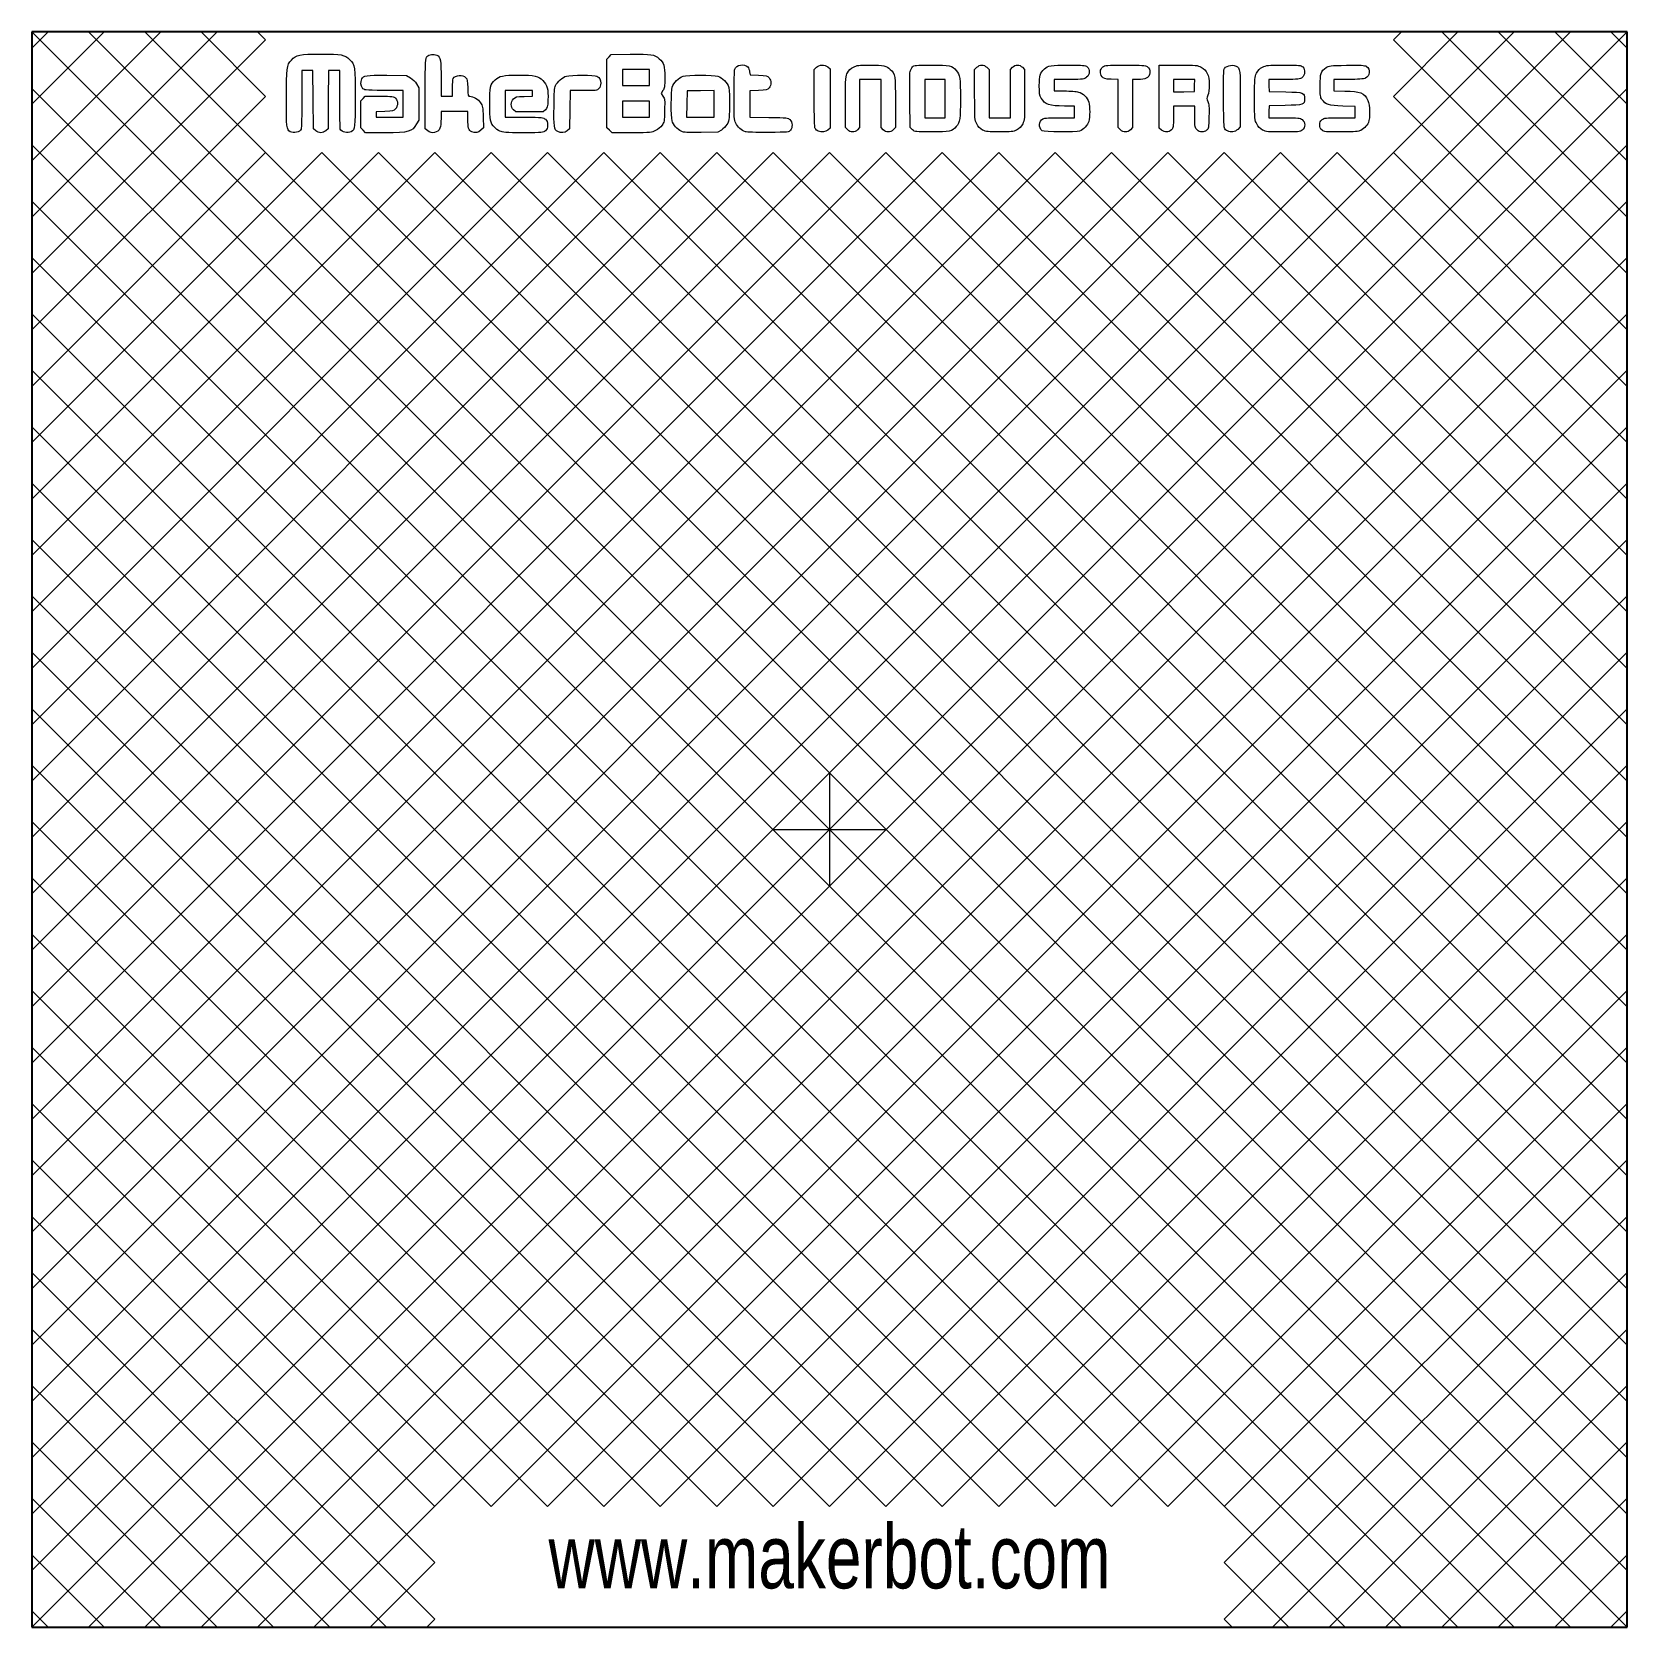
# Model space of a CAD drawing. Header units: millimetres. Extents: x 0 to 100, y 0 to 100.
import ezdxf

# ---------------------------------------------------------------- set-up
doc = ezdxf.new("R2010")
doc.units = ezdxf.units.MM
doc.layers.get('0').update_dxf_attribs({"linetype": 'CONTINUOUS', "lineweight": 25, "true_color": 0x000000})
doc.layers.add('etch', color=4, linetype='CONTINUOUS', lineweight=0, true_color=0x00ffff)
doc.layers.add('grid', color=1, linetype='CONTINUOUS', lineweight=0, true_color=0xff0000)
doc.styles.get("Standard").update_dxf_attribs({"font": 'txt', "width": 0.75})

msp = doc.modelspace()

# ---------------------------------------------------------------- linework, layer by layer
for p, q in [((100, 100), (0, 100)), ((0, 100), (0, 0)), ((100, 0), (100, 100)), ((0, 0), (100, 0))]:
    msp.add_line(p, q)
at = {"layer": 'etch', "color": 4, "lineweight": 5, "true_color": 0x00ffff}
for p, q in [((36.04, 98.3), (36.18, 98.44)), ((36.04, 96.14), (36.04, 98.3)), ((36.18, 98.44), (36.32, 98.58)), ((36.32, 98.58), (37.51, 98.6)), ((17.27, 97.59), (16.92, 97.59)), ((16.92, 97.59), (16.92, 95.79)), ((17.62, 97.59), (17.27, 97.59)), ((17.64, 95.76), (17.62, 97.59)), ((18.6, 97.59), (18.58, 95.76)), ((18.95, 97.59), (18.6, 97.59)), ((19.3, 97.59), (18.95, 97.59)), ((19.3, 95.79), (19.3, 97.59)), ((22.26, 97.28), (23.49, 97.26)), ((23.49, 97.26), (23.73, 97.12)), ((25.65, 97.02), (25.65, 95.97)), ((37.87, 97.64), (37.03, 97.64)), ((37.03, 97.64), (37.03, 97.13)), ((37.03, 97.13), (37.03, 96.63)), ((38.71, 97.64), (37.87, 97.64)), ((38.71, 97.13), (38.71, 97.64)), ((38.71, 96.63), (38.71, 97.13)), ((38.71, 97.13), (38.71, 97.13)), ((44.99, 97.5), (45.02, 97.3)), ((45.02, 97.3), (45.55, 97.28)), ((49.04, 97.64), (49.18, 97.78)), ((49.04, 95.85), (49.04, 97.64)), ((49.9, 97.8), (50.05, 97.69)), ((50.05, 97.69), (50.05, 95.82)), ((52.56, 97.02), (51.89, 97.02)), ((51.89, 97.02), (51.89, 95.51)), ((53.24, 97.02), (52.56, 97.02)), ((53.24, 95.51), (53.24, 97.02)), ((56.62, 97.02), (55.97, 97.02)), ((55.97, 97.02), (55.97, 95.82)), ((57.26, 97.02), (56.62, 97.02)), ((57.26, 95.82), (57.26, 97.02)), ((59.1, 97.64), (59.24, 97.78)), ((59.1, 96.06), (59.1, 97.64)), ((59.86, 97.78), (60, 97.64)), ((60, 97.64), (60, 96.13)), ((61.34, 97.64), (61.47, 97.78)), ((61.34, 96.13), (61.34, 97.64)), ((62.09, 97.78), (62.23, 97.64)), ((62.23, 97.64), (62.23, 96.06)), ((65.02, 97.02), (64.08, 97.02)), ((64.08, 97.02), (64.08, 96.66)), ((68.1, 97.01), (67.65, 97.03)), ((68.1, 95.51), (68.1, 97.01)), ((69.35, 97.02), (68.99, 97.02)), ((68.99, 97.02), (68.99, 95.51)), ((70.67, 95.94), (70.67, 97.92)), ((70.67, 97.92), (71.86, 97.92)), ((72.24, 97.02), (71.56, 97.02)), ((71.56, 97.02), (71.56, 96.63)), ((72.91, 97.02), (72.24, 97.02)), ((72.89, 96.65), (72.91, 97.02)), ((78.51, 97.02), (77.54, 97.02)), ((77.54, 97.02), (77.55, 96.65)), ((82.54, 97.02), (81.62, 97.02)), ((81.62, 97.02), (81.62, 96.66)), ((23.27, 96.32), (22.04, 96.33)), ((23.27, 95.48), (23.27, 96.32)), ((24.12, 96.74), (24.26, 96.5)), ((24.26, 96.5), (24.26, 95.48)), ((24.66, 93.93), (24.66, 96.13)), ((26.36, 95.97), (26.36, 96.48)), ((30.53, 96.32), (29.67, 96.32)), ((29.67, 96.32), (29.67, 95.48)), ((31.39, 96.32), (30.53, 96.32)), ((31.39, 96.15), (31.39, 96.32)), ((31.39, 95.98), (31.39, 96.15)), ((33.74, 96.32), (33.72, 95.12)), ((34.57, 96.32), (33.74, 96.32)), ((36.04, 93.98), (36.04, 96.14)), ((37.03, 96.63), (37.87, 96.63)), ((37.87, 96.63), (38.71, 96.63)), ((39.56, 96.32), (39.44, 96.14)), ((39.44, 96.14), (39.56, 95.97)), ((41.07, 96.3), (41.06, 95.47)), ((41.92, 96.31), (41.07, 96.3)), ((42.77, 96.32), (41.92, 96.31)), ((42.77, 95.48), (42.77, 96.32)), ((45.55, 96.33), (45.01, 96.31)), ((45.01, 96.31), (45.01, 95.48)), ((60, 96.13), (60, 94.62)), ((61.34, 94.62), (61.34, 96.13)), ((64.08, 96.66), (64.08, 96.3)), ((64.08, 96.3), (64.73, 96.3)), ((71.56, 96.63), (71.56, 96.24)), ((71.56, 96.24), (72.22, 96.25)), ((72.22, 96.25), (72.88, 96.27)), ((72.88, 96.27), (72.89, 96.65)), ((72.89, 96.65), (72.89, 96.65)), ((77.55, 96.65), (77.57, 96.27)), ((77.57, 96.27), (78.6, 96.24)), ((81.62, 96.66), (81.62, 96.3)), ((81.62, 96.3), (82.31, 96.29)), ((17.65, 93.93), (17.64, 95.76)), ((18.58, 95.76), (18.57, 93.93)), ((20.62, 95.68), (20.76, 95.82)), ((20.62, 94.83), (20.62, 95.68)), ((20.76, 95.82), (20.9, 95.97)), ((20.9, 95.97), (21.78, 95.97)), ((22.13, 95.01), (21.59, 94.99)), ((23.27, 94.65), (23.27, 95.48)), ((24.26, 95.48), (24.26, 94.47)), ((25.65, 95.97), (26.01, 95.97)), ((26.49, 95), (25.65, 95)), ((25.65, 95), (25.65, 94.57)), ((26.01, 95.97), (26.36, 95.97)), ((27.33, 95), (26.49, 95)), ((27.33, 94.52), (27.33, 95)), ((29.67, 95.48), (29.67, 94.65)), ((30.33, 94.98), (30.19, 95.11)), ((30.86, 95.96), (31.39, 95.98)), ((32.19, 95.12), (32.05, 94.98)), ((33.72, 95.12), (33.7, 93.93)), ((37.87, 95.66), (37.03, 95.66)), ((37.03, 95.66), (37.03, 95.15)), ((37.03, 95.15), (37.03, 94.65)), ((38.71, 95.66), (37.87, 95.66)), ((38.71, 95.15), (38.71, 95.66)), ((38.71, 94.65), (38.71, 95.15)), ((38.71, 95.15), (38.71, 95.15)), ((41.06, 95.47), (41.04, 94.65)), ((42.77, 94.65), (42.77, 95.48)), ((42.77, 95.48), (42.77, 95.48)), ((45.01, 95.48), (45.01, 94.65)), ((50.05, 95.82), (50.05, 93.96)), ((51, 94), (51, 95.61)), ((51.89, 95.51), (51.89, 94)), ((53.24, 94), (53.24, 95.51)), ((54.13, 95.57), (54.13, 94)), ((55.05, 94), (55.03, 95.66)), ((55.97, 95.82), (55.97, 94.62)), ((57.26, 94.62), (57.26, 95.82)), ((57.26, 95.82), (57.26, 95.82)), ((65.36, 95.35), (64.73, 95.35)), ((65.36, 94.98), (65.36, 95.35)), ((68.1, 94), (68.1, 95.51)), ((68.99, 95.51), (68.99, 94)), ((70.67, 93.96), (70.67, 95.94)), ((72.23, 95.35), (71.56, 95.35)), ((71.56, 95.35), (71.56, 94.67)), ((72.9, 95.35), (72.23, 95.35)), ((72.9, 94.67), (72.9, 95.35)), ((75.75, 95.79), (75.75, 94.05)), ((77.57, 95.37), (77.55, 95)), ((78.57, 95.39), (77.57, 95.37)), ((82.96, 95.33), (82.17, 95.35)), ((82.96, 94.98), (82.96, 95.33)), ((20.62, 93.98), (20.62, 94.83)), ((21.59, 94.99), (21.59, 94.82)), ((21.59, 94.82), (21.59, 94.65)), ((21.59, 94.65), (22.43, 94.65)), ((22.43, 94.65), (23.27, 94.65)), ((24.26, 94.47), (24.12, 94.23)), ((28.29, 94.66), (28.3, 93.99)), ((29.67, 94.65), (30.86, 94.65)), ((31.19, 94.98), (30.33, 94.98)), ((32.05, 94.98), (31.19, 94.98)), ((37.03, 94.65), (37.87, 94.65)), ((37.87, 94.65), (38.71, 94.65)), ((41.04, 94.65), (41.91, 94.65)), ((41.91, 94.65), (42.77, 94.65)), ((45.01, 94.65), (46.2, 94.64)), ((55.97, 94.62), (56.62, 94.62)), ((56.62, 94.62), (57.26, 94.62)), ((60, 94.62), (60.67, 94.62)), ((60.67, 94.62), (61.34, 94.62)), ((64.44, 94.62), (65.36, 94.62)), ((65.36, 94.62), (65.36, 94.98)), ((75.75, 94.05), (75.59, 93.89)), ((77.55, 95), (77.54, 94.62)), ((77.54, 94.62), (78.51, 94.62)), ((81.99, 94.62), (82.96, 94.62)), ((82.96, 94.62), (82.96, 94.98)), ((16.19, 93.74), (16.19, 93.74)), ((17.79, 93.8), (17.65, 93.93)), ((18.57, 93.93), (18.42, 93.8)), ((20.77, 93.83), (20.62, 93.98)), ((20.92, 93.68), (20.77, 93.83)), ((20.77, 93.83), (20.77, 93.83)), ((22.14, 93.68), (20.92, 93.68)), ((24.81, 93.8), (24.66, 93.93)), ((24.81, 93.8), (24.81, 93.8)), ((28.3, 93.99), (28.15, 93.83)), ((29.34, 93.78), (29.34, 93.78)), ((32.97, 93.75), (32.97, 93.75)), ((33.7, 93.93), (33.56, 93.8)), ((36.21, 93.83), (36.04, 93.98)), ((36.37, 93.68), (36.21, 93.83)), ((36.21, 93.83), (36.21, 93.83)), ((37.61, 93.68), (36.37, 93.68)), ((40.71, 93.77), (40.71, 93.77)), ((43.01, 93.71), (41.96, 93.69)), ((43.22, 93.85), (43.01, 93.71)), ((44.73, 93.74), (44.73, 93.74)), ((49.29, 93.78), (49.29, 93.78)), ((50.05, 93.96), (49.9, 93.84)), ((51.14, 93.86), (51, 94)), ((51.14, 93.86), (51.14, 93.86)), ((51.89, 94), (51.76, 93.86)), ((53.37, 93.86), (53.24, 94)), ((54.13, 94), (53.99, 93.86)), ((55.21, 93.86), (55.05, 94)), ((55.21, 93.86), (55.21, 93.86)), ((59.6, 93.85), (59.6, 93.85)), ((63.33, 93.8), (63.33, 93.8)), ((68.24, 93.86), (68.1, 94)), ((68.24, 93.86), (68.24, 93.86)), ((68.99, 94), (68.86, 93.86)), ((70.82, 93.84), (70.67, 93.96)), ((70.82, 93.84), (70.82, 93.84)), ((74.94, 93.79), (74.94, 93.79)), ((77.15, 93.85), (77.15, 93.85)), ((80.88, 93.84), (80.88, 93.84))]:
    msp.add_line(p, q, dxfattribs=at)
for points in [[(15.95, 95.81), (15.95, 97.75), (15.97, 97.91), (16.27, 98.23)], [(16.27, 98.23), (16.58, 98.57), (16.76, 98.61), (18.11, 98.61)], [(18.11, 98.61), (19.41, 98.61), (19.61, 98.57), (19.92, 98.27)], [(19.92, 98.27), (20.25, 97.95), (20.27, 97.82), (20.27, 95.85)], [(24.66, 96.13), (24.66, 98.23), (24.67, 98.35), (24.76, 98.45)], [(24.76, 98.45), (24.89, 98.6), (25.17, 98.64), (25.38, 98.54)], [(25.38, 98.54), (25.62, 98.42), (25.65, 98.24), (25.65, 97.02)], [(37.51, 98.6), (38.85, 98.62), (39.02, 98.59), (39.32, 98.32)], [(39.32, 98.32), (39.63, 98.04), (39.67, 97.9), (39.67, 97.15)], [(44.06, 97.66), (44.14, 97.94), (44.66, 98.04), (44.88, 97.8)], [(20.72, 96.47), (20.61, 96.6), (20.59, 96.86), (20.68, 97.05)], [(20.68, 97.05), (20.78, 97.27), (20.93, 97.29), (22.26, 97.28)], [(23.73, 97.12), (23.89, 97.03), (24.02, 96.9), (24.12, 96.74)], [(26.36, 96.48), (26.36, 96.76), (26.39, 97.03), (26.41, 97.08)], [(26.41, 97.08), (26.54, 97.31), (27.02, 97.34), (27.21, 97.13)], [(27.21, 97.13), (27.29, 97.04), (27.31, 96.92), (27.32, 96.49)], [(29.04, 96.99), (29.3, 97.24), (29.54, 97.29), (30.49, 97.29)], [(30.49, 97.29), (31.54, 97.29), (31.75, 97.24), (32.03, 96.95)], [(32.82, 96.63), (32.93, 96.86), (33.27, 97.17), (33.51, 97.23)], [(33.51, 97.23), (33.78, 97.31), (35.28, 97.3), (35.42, 97.23)], [(35.42, 97.23), (35.6, 97.13), (35.66, 97.02), (35.66, 96.79)], [(39.67, 97.15), (39.67, 96.54), (39.66, 96.47), (39.56, 96.32)], [(40.14, 96.54), (40.21, 96.8), (40.55, 97.14), (40.82, 97.22)], [(40.82, 97.22), (41.1, 97.31), (42.71, 97.31), (43, 97.22)], [(43, 97.22), (43.28, 97.14), (43.6, 96.81), (43.68, 96.52)], [(44.02, 96.02), (44.02, 96.84), (44.04, 97.58), (44.06, 97.66)], [(44.88, 97.8), (44.93, 97.74), (44.98, 97.61), (44.99, 97.5)], [(45.55, 97.28), (46.06, 97.26), (46.09, 97.26), (46.21, 97.12)], [(46.21, 97.12), (46.28, 97.03), (46.33, 96.91), (46.33, 96.8)], [(49.18, 97.78), (49.36, 97.96), (49.69, 97.97), (49.9, 97.8)], [(51, 95.61), (51, 97.17), (51.01, 97.22), (51.13, 97.44)], [(51.13, 97.44), (51.2, 97.57), (51.34, 97.71), (51.5, 97.79)], [(51.5, 97.79), (51.72, 97.91), (51.81, 97.92), (52.54, 97.92)], [(52.54, 97.92), (53.4, 97.92), (53.56, 97.88), (53.81, 97.65)], [(53.81, 97.65), (54.12, 97.37), (54.13, 97.27), (54.13, 95.57)], [(55.03, 95.66), (55.02, 96.58), (55.03, 97.41), (55.05, 97.51)], [(55.05, 97.51), (55.07, 97.61), (55.14, 97.74), (55.2, 97.81)], [(55.2, 97.81), (55.31, 97.91), (55.4, 97.92), (56.38, 97.92)], [(56.38, 97.92), (57.54, 97.92), (57.69, 97.88), (57.94, 97.59)], [(57.94, 97.59), (58.17, 97.31), (58.21, 97.08), (58.21, 95.82)], [(59.24, 97.78), (59.33, 97.87), (59.44, 97.92), (59.55, 97.92)], [(59.55, 97.92), (59.66, 97.92), (59.77, 97.87), (59.86, 97.78)], [(61.47, 97.78), (61.56, 97.87), (61.68, 97.92), (61.78, 97.92)], [(61.78, 97.92), (61.89, 97.92), (62.01, 97.87), (62.09, 97.78)], [(63.15, 96.63), (63.16, 97.26), (63.21, 97.43), (63.47, 97.68)], [(63.47, 97.68), (63.7, 97.89), (63.88, 97.92), (64.97, 97.92)], [(64.97, 97.92), (65.91, 97.92), (66.03, 97.91), (66.15, 97.81)], [(66.12, 97.16), (65.97, 97.03), (65.94, 97.02), (65.02, 97.02)], [(66.15, 97.81), (66.34, 97.66), (66.33, 97.33), (66.12, 97.16)], [(67.09, 97.18), (66.93, 97.38), (66.95, 97.66), (67.13, 97.8)], [(67.65, 97.03), (67.25, 97.05), (67.18, 97.07), (67.09, 97.18)], [(67.13, 97.8), (67.27, 97.91), (67.35, 97.92), (68.54, 97.92)], [(68.54, 97.92), (69.57, 97.92), (69.83, 97.9), (69.92, 97.83)], [(69.85, 97.09), (69.78, 97.05), (69.55, 97.02), (69.35, 97.02)], [(69.92, 97.83), (70.17, 97.66), (70.13, 97.21), (69.85, 97.09)], [(71.86, 97.92), (73, 97.92), (73.07, 97.91), (73.3, 97.79)], [(73.3, 97.79), (73.66, 97.6), (73.8, 97.3), (73.8, 96.7)], [(74.76, 93.99), (74.69, 94.13), (74.67, 97.39), (74.73, 97.63)], [(74.73, 97.63), (74.79, 97.86), (75.2, 97.99), (75.49, 97.85)], [(75.49, 97.85), (75.74, 97.74), (75.75, 97.62), (75.75, 95.79)], [(76.65, 95.82), (76.65, 97.11), (76.65, 97.18), (76.77, 97.42)], [(76.77, 97.42), (76.87, 97.6), (76.97, 97.7), (77.15, 97.79)], [(77.15, 97.79), (77.38, 97.91), (77.47, 97.92), (78.48, 97.92)], [(78.48, 97.92), (79.48, 97.92), (79.56, 97.91), (79.67, 97.8)], [(79.63, 97.14), (79.49, 97.03), (79.41, 97.02), (78.51, 97.02)], [(79.67, 97.8), (79.84, 97.63), (79.82, 97.29), (79.63, 97.14)], [(80.76, 96.63), (80.76, 97.41), (80.79, 97.51), (81.14, 97.77)], [(81.14, 97.77), (81.28, 97.88), (81.39, 97.89), (82.41, 97.91)], [(82.41, 97.91), (83.33, 97.92), (83.55, 97.91), (83.66, 97.84)], [(83.6, 97.09), (83.51, 97.05), (83.11, 97.02), (82.54, 97.02)], [(83.66, 97.84), (83.92, 97.67), (83.88, 97.22), (83.6, 97.09)], [(22.04, 96.33), (20.83, 96.35), (20.82, 96.35), (20.72, 96.47)], [(27.32, 96.49), (27.34, 95.99), (27.34, 95.97), (27.45, 95.97)], [(28.7, 95.49), (28.7, 96.55), (28.74, 96.71), (29.04, 96.99)], [(32.03, 96.95), (32.3, 96.69), (32.38, 96.39), (32.35, 95.73)], [(32.73, 95.33), (32.74, 96.2), (32.76, 96.49), (32.82, 96.63)], [(35.54, 96.45), (35.41, 96.32), (35.4, 96.32), (34.57, 96.32)], [(35.66, 96.79), (35.66, 96.62), (35.63, 96.54), (35.54, 96.45)], [(40.13, 94.43), (40.06, 94.68), (40.07, 96.29), (40.14, 96.54)], [(43.68, 96.52), (43.73, 96.36), (43.74, 96), (43.73, 95.35)], [(44.13, 94.28), (44.02, 94.51), (44.02, 94.59), (44.02, 96.02)], [(46.21, 96.49), (46.09, 96.35), (46.06, 96.35), (45.55, 96.33)], [(46.33, 96.8), (46.33, 96.7), (46.28, 96.58), (46.21, 96.49)], [(59.23, 94.23), (59.11, 94.46), (59.1, 94.51), (59.1, 96.06)], [(62.23, 96.06), (62.23, 94.53), (62.23, 94.47), (62.11, 94.23)], [(63.27, 95.85), (63.17, 96.01), (63.15, 96.14), (63.15, 96.63)], [(64.73, 96.3), (65.09, 96.3), (65.49, 96.27), (65.61, 96.23)], [(65.61, 96.23), (65.89, 96.16), (66.17, 95.88), (66.25, 95.6)], [(73.71, 96.03), (73.64, 95.85), (73.64, 95.81), (73.72, 95.64)], [(73.8, 96.7), (73.8, 96.41), (73.77, 96.16), (73.71, 96.03)], [(78.6, 96.24), (79.74, 96.21), (79.78, 96.2), (79.78, 95.79)], [(80.87, 95.76), (80.77, 95.9), (80.76, 95.99), (80.76, 96.63)], [(82.31, 96.29), (83.26, 96.29), (83.54, 96.18), (83.75, 95.71)], [(16.19, 93.74), (15.97, 93.86), (15.95, 94.04), (15.95, 95.81)], [(16.92, 95.79), (16.92, 94.8), (16.9, 93.96), (16.88, 93.91)], [(19.33, 93.91), (19.32, 93.96), (19.3, 94.8), (19.3, 95.79)], [(20.27, 95.85), (20.27, 94.03), (20.25, 93.86), (20.02, 93.74)], [(21.78, 95.97), (22.65, 95.97), (22.66, 95.96), (22.79, 95.84)], [(22.79, 95.17), (22.67, 95.03), (22.64, 95.03), (22.13, 95.01)], [(22.79, 95.84), (22.96, 95.67), (22.96, 95.37), (22.79, 95.17)], [(27.45, 95.97), (27.67, 95.96), (27.98, 95.77), (28.13, 95.56)], [(28.13, 95.56), (28.26, 95.35), (28.27, 95.3), (28.29, 94.66)], [(29, 94.02), (28.73, 94.3), (28.7, 94.46), (28.7, 95.49)], [(30.19, 95.11), (30, 95.3), (30, 95.61), (30.19, 95.8)], [(30.19, 95.8), (30.32, 95.93), (30.36, 95.94), (30.86, 95.96)], [(32.35, 95.73), (32.33, 95.29), (32.32, 95.25), (32.19, 95.12)], [(32.97, 93.75), (32.74, 93.86), (32.7, 94.1), (32.73, 95.33)], [(39.66, 95.07), (39.65, 94.38), (39.64, 94.35), (39.5, 94.15)], [(39.56, 95.97), (39.68, 95.8), (39.68, 95.75), (39.66, 95.07)], [(43.73, 95.35), (43.71, 94.42), (43.71, 94.41), (43.57, 94.2)], [(49.1, 93.94), (49.07, 94.01), (49.04, 94.69), (49.04, 95.85)], [(58.21, 95.82), (58.21, 94.56), (58.17, 94.33), (57.94, 94.06)], [(64.73, 95.35), (63.79, 95.35), (63.51, 95.45), (63.27, 95.85)], [(66.25, 95.6), (66.33, 95.32), (66.33, 94.66), (66.26, 94.39)], [(73.72, 95.64), (73.79, 95.49), (73.8, 95.3), (73.79, 94.7)], [(76.78, 94.23), (76.65, 94.46), (76.65, 94.52), (76.65, 95.82)], [(79.78, 95.79), (79.78, 95.43), (79.71, 95.41), (78.57, 95.39)], [(82.17, 95.35), (81.29, 95.38), (81.11, 95.43), (80.87, 95.76)], [(83.75, 95.71), (83.88, 95.43), (83.9, 94.6), (83.78, 94.32)], [(24.12, 94.23), (23.82, 93.73), (23.65, 93.68), (22.14, 93.68)], [(25.65, 94.57), (25.65, 94.3), (25.62, 94.07), (25.58, 93.96)], [(27.57, 93.74), (27.38, 93.82), (27.33, 93.99), (27.33, 94.52)], [(29.34, 93.78), (29.22, 93.83), (29.07, 93.94), (29, 94.02)], [(30.86, 94.65), (32.04, 94.65), (32.05, 94.64), (32.19, 94.52)], [(32.19, 94.52), (32.31, 94.42), (32.33, 94.36), (32.33, 94.16)], [(32.33, 94.16), (32.33, 93.97), (32.31, 93.9), (32.19, 93.8)], [(39.5, 94.15), (39.41, 94.02), (39.26, 93.89), (39.1, 93.81)], [(40.71, 93.77), (40.46, 93.89), (40.2, 94.18), (40.13, 94.43)], [(43.57, 94.2), (43.5, 94.08), (43.34, 93.92), (43.22, 93.85)], [(44.73, 93.74), (44.47, 93.83), (44.24, 94.04), (44.13, 94.28)], [(46.2, 94.64), (47.38, 94.62), (47.39, 94.62), (47.52, 94.5)], [(47.52, 94.5), (47.68, 94.34), (47.7, 94.01), (47.55, 93.83)], [(57.94, 94.06), (57.69, 93.76), (57.54, 93.73), (56.4, 93.73)], [(59.6, 93.85), (59.44, 93.94), (59.32, 94.06), (59.23, 94.23)], [(62.11, 94.23), (62.02, 94.05), (61.91, 93.94), (61.73, 93.85)], [(63.33, 93.8), (63.09, 93.98), (63.12, 94.43), (63.38, 94.56)], [(63.38, 94.56), (63.47, 94.6), (63.87, 94.62), (64.44, 94.62)], [(66.26, 94.39), (66.19, 94.17), (65.91, 93.87), (65.68, 93.78)], [(71.56, 94.67), (71.56, 94.03), (71.56, 93.99), (71.43, 93.86)], [(73.04, 93.86), (72.91, 93.99), (72.9, 94.03), (72.9, 94.67)], [(73.79, 94.7), (73.77, 93.98), (73.76, 93.93), (73.64, 93.83)], [(77.15, 93.85), (76.98, 93.94), (76.87, 94.06), (76.78, 94.23)], [(78.51, 94.62), (79.41, 94.62), (79.49, 94.61), (79.63, 94.5)], [(79.63, 94.5), (79.84, 94.34), (79.84, 94.01), (79.63, 93.84)], [(80.73, 94.17), (80.73, 94.34), (80.76, 94.41), (80.88, 94.5)], [(80.88, 93.84), (80.76, 93.93), (80.73, 94.01), (80.73, 94.17)], [(80.88, 94.5), (81.01, 94.61), (81.1, 94.62), (81.99, 94.62)], [(83.78, 94.32), (83.69, 94.11), (83.44, 93.87), (83.23, 93.79)], [(16.88, 93.91), (16.81, 93.72), (16.39, 93.62), (16.19, 93.74)], [(18.42, 93.8), (18.24, 93.64), (17.98, 93.64), (17.79, 93.8)], [(20.02, 93.74), (19.81, 93.62), (19.41, 93.72), (19.33, 93.91)], [(25.58, 93.96), (25.46, 93.67), (25.06, 93.59), (24.81, 93.8)], [(28.15, 93.83), (27.99, 93.67), (27.79, 93.64), (27.57, 93.74)], [(30.79, 93.68), (29.68, 93.68), (29.52, 93.69), (29.34, 93.78)], [(32.19, 93.8), (32.05, 93.68), (32.05, 93.68), (30.79, 93.68)], [(33.56, 93.8), (33.4, 93.67), (33.17, 93.64), (32.97, 93.75)], [(39.1, 93.81), (38.84, 93.68), (38.83, 93.68), (37.61, 93.68)], [(41.96, 93.69), (41.03, 93.68), (40.9, 93.69), (40.71, 93.77)], [(46.17, 93.7), (45.35, 93.69), (44.82, 93.71), (44.73, 93.74)], [(47.55, 93.83), (47.46, 93.71), (47.45, 93.71), (46.17, 93.7)], [(49.29, 93.78), (49.22, 93.81), (49.14, 93.88), (49.1, 93.94)], [(49.9, 93.84), (49.75, 93.72), (49.5, 93.7), (49.29, 93.78)], [(51.45, 93.73), (51.34, 93.73), (51.22, 93.78), (51.14, 93.86)], [(51.76, 93.86), (51.67, 93.78), (51.56, 93.73), (51.45, 93.73)], [(53.68, 93.73), (53.57, 93.73), (53.46, 93.78), (53.37, 93.86)], [(53.99, 93.86), (53.91, 93.78), (53.79, 93.73), (53.68, 93.73)], [(56.4, 93.73), (55.39, 93.73), (55.36, 93.73), (55.21, 93.86)], [(60.67, 93.73), (59.92, 93.73), (59.83, 93.74), (59.6, 93.85)], [(61.73, 93.85), (61.51, 93.74), (61.41, 93.73), (60.67, 93.73)], [(65.68, 93.78), (65.45, 93.7), (63.45, 93.71), (63.33, 93.8)], [(68.55, 93.73), (68.44, 93.73), (68.32, 93.78), (68.24, 93.86)], [(68.86, 93.86), (68.77, 93.78), (68.66, 93.73), (68.55, 93.73)], [(71.43, 93.86), (71.26, 93.69), (71.02, 93.68), (70.82, 93.84)], [(73.64, 93.83), (73.46, 93.68), (73.21, 93.7), (73.04, 93.86)], [(74.94, 93.79), (74.87, 93.82), (74.79, 93.91), (74.76, 93.99)], [(75.59, 93.89), (75.42, 93.72), (75.17, 93.68), (74.94, 93.79)], [(78.44, 93.73), (77.45, 93.73), (77.38, 93.73), (77.15, 93.85)], [(79.63, 93.84), (79.49, 93.73), (79.41, 93.73), (78.44, 93.73)], [(82.05, 93.73), (81.1, 93.73), (81.01, 93.73), (80.88, 93.84)], [(83.23, 93.79), (83.13, 93.75), (82.63, 93.73), (82.05, 93.73)]]:
    msp.add_open_spline(points, degree=3, dxfattribs=at)
at = {"layer": 'grid'}
for p, q in [((0, 3.54), (96.46, 100)), ((0, 7.07), (92.93, 100)), ((0, 0), (100, 100)), ((0, 100), (100, 0)), ((0, 88.39), (11.61, 100)), ((0, 91.92), (8.08, 100)), ((0, 95.46), (4.54, 100)), ((0, 98.99), (1.01, 100)), ((0, 84.85), (14.64, 99.5)), ((3.54, 100), (100, 3.54)), ((7.07, 100), (100, 7.07)), ((10.61, 100), (14.64, 95.96)), ((14.14, 100), (14.64, 99.5)), ((85.36, 95.96), (89.39, 100)), ((85.36, 99.5), (85.86, 100)), ((85.36, 99.5), (100, 84.85)), ((88.39, 100), (100, 88.39)), ((91.92, 100), (100, 91.92)), ((95.46, 100), (100, 95.46)), ((98.99, 100), (100, 98.99)), ((0, 96.46), (96.46, 0)), ((3.54, 0), (100, 96.46)), ((0, 81.32), (14.64, 95.96)), ((85.36, 95.96), (100, 81.32)), ((0, 92.93), (92.93, 0)), ((0, 77.78), (14.64, 92.43)), ((0, 74.25), (18.18, 92.43)), ((0, 70.71), (21.72, 92.43)), ((0, 67.18), (25.25, 92.43)), ((0, 63.64), (28.79, 92.43)), ((0, 60.1), (32.32, 92.43)), ((0, 56.57), (35.86, 92.43)), ((0, 53.03), (39.39, 92.43)), ((0, 49.5), (42.93, 92.43)), ((0, 45.96), (46.46, 92.43)), ((0, 42.43), (50, 92.43)), ((0, 38.89), (53.54, 92.43)), ((0, 35.36), (57.07, 92.43)), ((0, 31.82), (60.61, 92.43)), ((0, 28.28), (64.14, 92.43)), ((0, 24.75), (67.68, 92.43)), ((0, 21.21), (71.21, 92.43)), ((0, 17.68), (74.75, 92.43)), ((0, 14.14), (78.28, 92.43)), ((0, 10.61), (81.82, 92.43)), ((7.07, 0), (100, 92.93)), ((18.18, 92.43), (100, 10.61)), ((21.72, 92.43), (100, 14.14)), ((25.25, 92.43), (100, 17.68)), ((28.79, 92.43), (100, 21.21)), ((32.32, 92.43), (100, 24.75)), ((35.86, 92.43), (100, 28.28)), ((39.39, 92.43), (100, 31.82)), ((42.93, 92.43), (100, 35.36)), ((46.46, 92.43), (100, 38.89)), ((50, 92.43), (100, 42.43)), ((53.54, 92.43), (100, 45.96)), ((57.07, 92.43), (100, 49.5)), ((60.61, 92.43), (100, 53.03)), ((64.14, 92.43), (100, 56.57)), ((64.14, 92.43), (100, 56.57)), ((67.68, 92.43), (100, 60.1)), ((71.21, 92.43), (100, 63.64)), ((74.75, 92.43), (100, 67.18)), ((78.28, 92.43), (100, 70.71)), ((81.82, 92.43), (100, 74.25)), ((85.36, 92.43), (100, 77.78)), ((0, 89.39), (89.39, 0)), ((10.61, 0), (100, 89.39)), ((0, 85.86), (85.86, 0)), ((14.14, 0), (100, 85.86)), ((0, 82.32), (82.32, 0)), ((17.68, 0), (100, 82.32)), ((0, 78.79), (71.21, 7.57)), ((28.79, 7.57), (100, 78.79)), ((0, 75.25), (67.68, 7.57)), ((32.32, 7.57), (100, 75.25)), ((0, 71.72), (64.14, 7.57)), ((35.86, 7.57), (100, 71.72)), ((0, 68.18), (60.61, 7.57)), ((39.39, 7.57), (100, 68.18)), ((0, 64.64), (57.07, 7.57)), ((42.93, 7.57), (100, 64.64)), ((0, 61.11), (53.54, 7.57)), ((46.46, 7.57), (100, 61.11)), ((0, 57.57), (50, 7.57)), ((50, 7.57), (100, 57.57)), ((0, 54.04), (46.46, 7.57)), ((53.54, 7.57), (100, 54.04)), ((50, 53.54), (50, 46.46)), ((0, 50.5), (42.93, 7.57)), ((57.07, 7.57), (100, 50.5)), ((46.46, 50), (53.54, 50)), ((0, 46.97), (39.39, 7.57)), ((60.61, 7.57), (100, 46.97)), ((0, 43.43), (35.86, 7.57)), ((64.14, 7.57), (100, 43.43)), ((0, 39.9), (32.32, 7.57)), ((67.68, 7.57), (100, 39.9)), ((0, 36.36), (28.79, 7.57)), ((71.21, 7.57), (100, 36.36)), ((0, 32.82), (25.25, 7.57)), ((74.75, 7.57), (100, 32.82)), ((0, 29.29), (25.25, 4.04)), ((74.75, 4.04), (100, 29.29)), ((0, 25.75), (25.25, 0.5)), ((74.75, 0.5), (100, 25.75)), ((0, 22.22), (22.22, 0)), ((77.78, 0), (100, 22.22)), ((0, 18.68), (18.68, 0)), ((81.32, 0), (100, 18.68)), ((0, 15.15), (15.15, 0)), ((84.85, 0), (100, 15.15)), ((0, 11.61), (11.61, 0)), ((88.39, 0), (100, 11.61)), ((0, 8.08), (8.08, 0)), ((91.92, 0), (100, 8.08)), ((0, 4.54), (4.54, 0)), ((21.21, 0), (25.25, 4.04)), ((74.75, 4.04), (78.79, 0)), ((95.46, 0), (100, 4.54)), ((0, 1.01), (1.01, 0)), ((98.99, 0), (100, 1.01)), ((24.75, 0), (25.25, 0.5)), ((74.75, 0.5), (75.25, 0))]:
    msp.add_line(p, q, dxfattribs=at)

# ---------------------------------------------------------------- texts
at = {"layer": 'etch', "insert": (50, 4.4), "char_height": 4, "width": 100, "attachment_point": 5}
msp.add_mtext('www.makerbot.com', dxfattribs=at)

doc.saveas('drawing.dxf')
